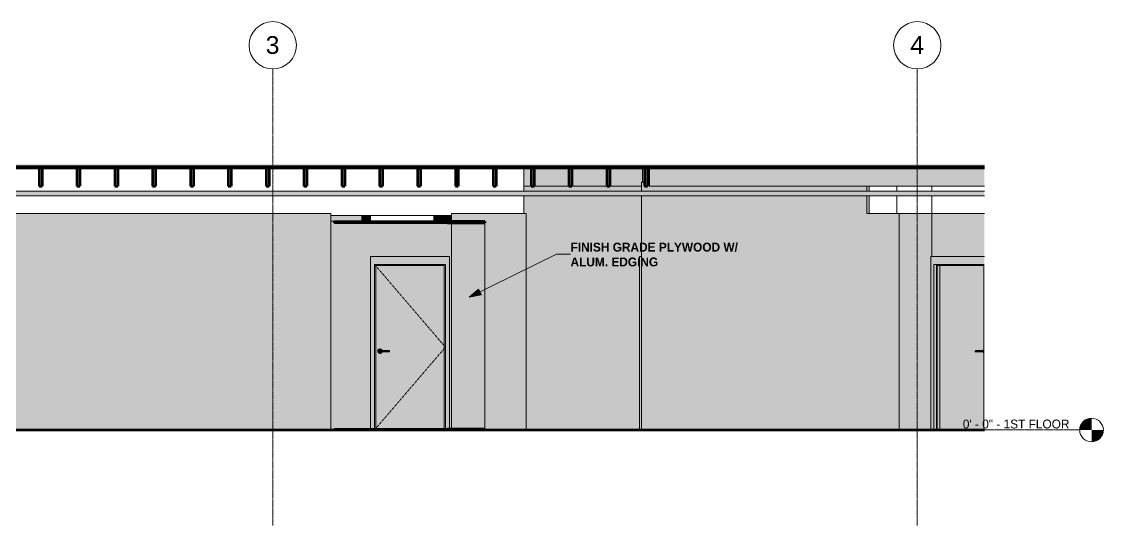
# Model space of a CAD drawing. Header units: inches. Extents: x -3510 to 1893, y -48 to 208.
# Drawn here: x -2955 to -2406, y -48 to 207 of the extents above; entities that cross this region are included whole.
import ezdxf

# ---------------------------------------------------------------- set-up
doc = ezdxf.new("R2010")
doc.units = ezdxf.units.IN
doc.header["$MEASUREMENT"] = 0
for name, pattern in [('Aligning Line 1_8_', [0.25, 0.125, -0.125]), ('Dash 1_16_', [0.125, 0.0625, -0.0625]), ('Grid Line 1_2_', [0.875, 0.5, -0.125, 0.125, -0.125])]:
    doc.linetypes.add(name, pattern=pattern)
for name, color, linetype, lineweight in [('0-1', 7, 'Continuous', 5), ('0-2', 254, 'Continuous', 5), ('0-3', 165, 'Continuous', 5), ('A-CLNG-1', 13, 'Continuous', 5), ('A-CLNG-2', 13, 'Continuous', 60), ('A-DOOR', 31, 'Continuous', 18), ('A-DOOR-2', 31, 'Continuous', 9), ('A-DOOR-3', 31, 'Dash 1_16_', 9), ('A-DOOR-FRAM', 31, 'Continuous', 9), ('A-DOOR-FRAM-2', 31, 'Continuous', 18), ('A-FLOR-1', 31, 'Continuous', 5), ('A-FLOR-3', 8, 'Continuous', 5), ('A-FLOR-4', 7, 'Continuous', 18), ('A-FLOR-5', 90, 'Continuous', 60), ('A-FLOR-6', 192, 'Continuous', 5), ('A-FLOR-7', 192, 'Continuous', 60), ('A-FLOR-LEVL', 51, 'Continuous', 9), ('A-FLOR-LEVL-1', 51, 'Grid Line 1_2_', 9), ('A-FLOR-LEVL-2', 9, 'Continuous', 9), ('A-FLOR-LEVL-3', 147, 'Continuous', 9), ('A-FLOR-MCUT-1', 7, 'Continuous', 18), ('A-FLOR-PATT-2', 253, 'Continuous', 9), ('A-WALL-1', 10, 'Continuous', 5), ('A-WALL-2', 50, 'Continuous', 18), ('A-WALL-3', 7, 'Continuous', 18), ('A-WALL-4', 113, 'Continuous', 5), ('G-ANNO-SYMB', 111, 'Aligning Line 1_8_', 9), ('G-ANNO-SYMB-1', 147, 'Aligning Line 1_8_', 9), ('G-ANNO-TEXT', 231, 'Continuous', 9), ('I-WALL', 2, 'Continuous', 18), ('I-WALL-1', 2, 'Continuous', 5), ('P-PIPE', 3, 'Continuous', 9), ('P-PIPE-1', 3, 'Continuous', 5), ('S-BEAM', 12, 'Continuous', 9), ('S-BEAM-1', 12, 'Continuous', 60), ('S-GRID-1', 1, 'Grid Line 1_2_', 9), ('S-GRID-IDEN', 1, 'Continuous', 9), ('S-GRID-IDEN-1', 147, 'Continuous', 9)]:
    doc.layers.add(name, color=color, linetype=linetype, lineweight=lineweight)
doc.styles.add('Arial', font='arial.ttf', dxfattribs={"height": 9})
doc.styles.add('Century Gothic', font='ufonts.com_century-gothic.ttf', dxfattribs={"height": 4.5})
doc.styles.add('Century Gothic_B', font='GOTHICB.TTF', dxfattribs={"height": 4.5})

# ---------------------------------------------------------------- blocks, each defined once
blk = doc.blocks.new('Level - Level Head - Circle-V15-Elevation 15 - a')
at = {"layer": 'A-FLOR-LEVL'}
h = blk.add_hatch(color=256, dxfattribs=at)
edge = h.paths.add_edge_path(flags=0)
edge.add_line((-2411.92, 0), (-2417.92, 0))
edge.add_arc((-2411.92, 0), 6, 90, 180, ccw=False)
edge.add_line((-2411.92, 6), (-2411.92, 0))
h = blk.add_hatch(color=256, dxfattribs=at)
edge = h.paths.add_edge_path(flags=0)
edge.add_line((-2411.92, -6), (-2411.92, 0))
edge.add_line((-2411.92, 0), (-2405.92, 0))
edge.add_arc((-2411.92, 0), 6, 270, 360, ccw=False)
at = {"layer": 'A-FLOR-LEVL-2'}
blk.add_circle((-2411.92, 0), 6, dxfattribs=at)
blk = doc.blocks.new('CTR - 2nd Phase_rvt-1-Elevation 15 - a')
at = {"layer": 'A-FLOR-LEVL-1'}
blk.add_line((-3509.91, 0), (-2417.92, 0), dxfattribs=at)
at = {"layer": '0-2'}
blk.add_blockref('Level - Level Head - Circle-V15-Elevation 15 - a', (0, 0), dxfattribs=at)
at = {"layer": 'A-FLOR-LEVL', "insert": (-2477.22, 5.28), "char_height": 4.5, "width": 64.9935, "attachment_point": 1, "style": 'Century Gothic'}
blk.add_mtext('0\' - 0" - 1ST FLOOR', dxfattribs=at)
blk = doc.blocks.new('Level - Level Head - Circle-V16-Elevation 15 - a')
at = {"layer": 'A-FLOR-LEVL'}
h = blk.add_hatch(color=256, dxfattribs=at)
edge = h.paths.add_edge_path(flags=0)
edge.add_line((-2411.92, 0), (-2417.92, 0))
edge.add_arc((-2411.92, 0), 6, 90, 180, ccw=False)
edge.add_line((-2411.92, 6), (-2411.92, 0))
h = blk.add_hatch(color=256, dxfattribs=at)
edge = h.paths.add_edge_path(flags=0)
edge.add_line((-2411.92, -6), (-2411.92, 0))
edge.add_line((-2411.92, 0), (-2405.92, 0))
edge.add_arc((-2411.92, 0), 6, 270, 360, ccw=False)
at = {"layer": 'A-FLOR-LEVL-3'}
blk.add_circle((-2411.92, 0), 6, dxfattribs=at)
blk = doc.blocks.new('CTR - 1st Phase - Unit Layouts_rvt-1-Elevation 15 - a')
at = {"layer": 'A-WALL-1'}
for points in [[(-2782.43, 106), (-2777.68, 106), (-2777.7, 108.75), (-2782.43, 108.75)], [(-2742.39, 106), (-2740.85, 106), (-2740.85, 108.75), (-2745.6, 108.75), (-2745.6, 106)]]:
    blk.add_hatch(color=256, dxfattribs=at).paths.add_polyline_path(points, flags=0)
at = {"layer": 'A-WALL-2'}
for points in [[(-2783.03, 106), (-2782.43, 106), (-2782.43, 108.75), (-2797.9, 108.75), (-2797.9, 106)], [(-2740.85, 106), (-2736.7, 106), (-2736.7, 108.75), (-2740.85, 108.75), (-2740.85, 106.06)]]:
    blk.add_hatch(color=256, dxfattribs=at).paths.add_polyline_path(points, flags=0)
at = {"layer": 'A-FLOR-LEVL-1'}
blk.add_line((-3509.91, 0), (-2417.92, 0), dxfattribs=at)
at = {"layer": 'A-WALL-3'}
for p, q in [((-2777.68, 108.75), (-2777.68, 106)), ((-2745.6, 106), (-2745.6, 108.75))]:
    blk.add_line(p, q, dxfattribs=at)
at = {"layer": '0-3'}
blk.add_blockref('Level - Level Head - Circle-V16-Elevation 15 - a', (0, 0), dxfattribs=at)
at = {"layer": 'A-FLOR-LEVL', "insert": (-2477.22, 5.28), "char_height": 4.5, "width": 64.9935, "attachment_point": 1, "style": 'Century Gothic'}
blk.add_mtext('0\' - 0" - 1ST FLOOR', dxfattribs=at)
blk = doc.blocks.new('CTR  - Topography_rvt-1-Elevation 15 - a')
at = {"layer": 'A-FLOR-LEVL-1'}
blk.add_line((-3509.91, 0), (-2417.92, 0), dxfattribs=at)
at = {"layer": 'G-ANNO-SYMB-1'}
blk.add_line((-2466.27, 0), (-3461.55, 0), dxfattribs=at)
at = {"layer": '0-3'}
blk.add_blockref('Level - Level Head - Circle-V16-Elevation 15 - a', (0, 0), dxfattribs=at)
at = {"layer": 'A-FLOR-LEVL', "insert": (-2477.22, 5.28), "char_height": 4.5, "width": 64.9935, "attachment_point": 1, "style": 'Century Gothic'}
blk.add_mtext('0\' - 0" - 1ST FLOOR', dxfattribs=at)
blk = doc.blocks.new('Grid - Grid Head - Circle-50561-Elevation 15 - a')
at = {"layer": 'S-GRID-IDEN-1'}
for start, end in [(360, 180), (180, 360)]:
    blk.add_arc((-3154.32, 195.12), 12, start, end, dxfattribs=at)
blk = doc.blocks.new('CTR - 1st Phase - Shell_rvt-1-Elevation 15 - a')
at = {"layer": 'A-FLOR-1'}
blk.add_hatch(color=256, dxfattribs=at).paths.add_polyline_path([(-2636.17, 133), (-2466.27, 133), (-2466.27, 133.75), (-3170.93, 133.75), (-3170.93, 133), (-2640.3, 133)], flags=0)
at = {"layer": 'A-FLOR-3'}
blk.add_hatch(color=256, dxfattribs=at).paths.add_polyline_path([(-2715.09, 133.75), (-2466.27, 133.75), (-2466.27, 134), (-3170.93, 134), (-3170.93, 133.75), (-2746.19, 133.75)], flags=0)
at = {"layer": 'A-FLOR-PATT-2'}
h = blk.add_hatch(dxfattribs=at)
h.set_pattern_fill('FP_1', color=256, style=0, pattern_type=2)
h.set_pattern_definition([(0, (-2832.393, 0), (15.36, 3.84), [0.634, -10.886, 0.634, -10.886, -61.44]), (0, (-2832.393, 0), (15.36, 3.84), [-23.04, 0.634, -22.406, 0.634, -10.886, -26.88]), (0, (-2832.393, 0), (15.36, 3.84), [-57.6, 0.634, -7.046, 0.634, -18.566]), (120, (-2826.633, 1.92), (-11.005538, 11.38215), [0.634, -10.886, 0.634, -10.886, -61.44]), (120, (-2826.633, 1.92), (-11.005538, 11.38215), [-23.04, 0.634, -22.406, 0.634, -10.886, -26.88]), (120, (-2826.633, 1.92), (-11.005538, 11.38215), [-57.6, 0.634, -7.046, 0.634, -18.566]), (240, (-2824.713, 9.6), (-4.354462, -15.22215), [0.634, -10.886, 0.634, -10.886, -61.44]), (240, (-2824.713, 9.6), (-4.354462, -15.22215), [-23.04, 0.634, -22.406, 0.634, -10.886, -26.88]), (240, (-2824.713, 9.6), (-4.354462, -15.22215), [-57.6, 0.634, -7.046, 0.634, -18.566])])
h.paths.add_polyline_path([(-2528.48, 134), (-2466.27, 134), (-2466.27, 134.78), (-3170.93, 134.78), (-3170.93, 134), (-2590.68, 134)], flags=0)
at = {"layer": 'A-FLOR-4'}
for p, q in [((-2699.95, 133), (-2699.95, 121.19)), ((-2524.7, 121.19), (-2524.7, 123.75)), ((-2510.66, 123.75), (-2510.66, 121.19)), ((-2492.88, 123.75), (-2492.88, 121.19)), ((-2699.95, 118.81), (-2699.95, 109.87)), ((-2524.7, 109.87), (-2524.7, 118.82)), ((-2510.66, 118.82), (-2510.66, 109.87)), ((-2492.88, 118.81), (-2492.88, 109.87)), ((-2736.7, 108.75), (-2797.9, 108.75))]:
    blk.add_line(p, q, dxfattribs=at)
at = {"layer": 'A-FLOR-5'}
for p, q in [((-3170.93, 133), (-2466.27, 133)), ((-3170.93, 0), (-2466.27, 0))]:
    blk.add_line(p, q, dxfattribs=at)
at = {"layer": 'A-FLOR-LEVL-1'}
blk.add_line((-3509.91, 0), (-2417.92, 0), dxfattribs=at)
at = {"layer": 'A-FLOR-MCUT-1'}
for p, q in [((-2466.27, 134), (-3170.93, 134)), ((-2466.27, 133.75), (-3170.93, 133.75))]:
    blk.add_line(p, q, dxfattribs=at)
at = {"layer": 'G-ANNO-SYMB-1'}
blk.add_line((-2466.27, 0), (-3461.55, 0), dxfattribs=at)
at = {"layer": 'S-GRID-1'}
for p, q in [((-2827.32, -48.38), (-2827.32, 183.12)), ((-2500.32, -48.38), (-2500.32, 183.12))]:
    blk.add_line(p, q, dxfattribs=at)
at = {"layer": '0-3'}
for name, p in [('Grid - Grid Head - Circle-50561-Elevation 15 - a', (327, 0)), ('Grid - Grid Head - Circle-50561-Elevation 15 - a', (654, 0)), ('Level - Level Head - Circle-V16-Elevation 15 - a', (0, 0))]:
    blk.add_blockref(name, p, dxfattribs=at)
at = {"layer": 'A-FLOR-LEVL', "insert": (-2477.22, 5.28), "char_height": 4.5, "width": 64.9935, "attachment_point": 1, "style": 'Century Gothic'}
blk.add_mtext('0\' - 0" - 1ST FLOOR', dxfattribs=at)
at = {"layer": 'S-GRID-IDEN', "char_height": 9, "width": 8.484, "attachment_point": 1, "style": 'Arial'}
for s, insert in [('3', (-2830.89, 199.77)), ('4', (-2503.89, 199.77))]:
    blk.add_mtext(s, dxfattribs=dict(at, insert=insert))
blk = doc.blocks.new('CTR - 1st Phase -Stairs _ Elevators_rvt-1-Elevation 15 - a')
at = {"layer": 'A-FLOR-LEVL-1'}
blk.add_line((-3509.91, 0), (-2417.92, 0), dxfattribs=at)
at = {"layer": '0-3'}
blk.add_blockref('Level - Level Head - Circle-V16-Elevation 15 - a', (0, 0), dxfattribs=at)
at = {"layer": 'A-FLOR-LEVL', "insert": (-2477.22, 5.28), "char_height": 4.5, "width": 64.9935, "attachment_point": 1, "style": 'Century Gothic'}
blk.add_mtext('0\' - 0" - 1ST FLOOR', dxfattribs=at)
blk = doc.blocks.new('HOLLOW METAL - UNIT DOOR-V2-Elevation 15 - a')
at = {"layer": 'A-DOOR-2'}
for points in [[(-2466.54, 0), (-2466.55, 39.16), (-2466.68, 39.41), (-2466.76, 39.61), (-2470.69, 39.62), (-2470.76, 39.66), (-2470.82, 39.72), (-2470.89, 39.9), (-2470.89, 40.1), (-2470.82, 40.28), (-2470.76, 40.34), (-2470.69, 40.38), (-2470.62, 40.39), (-2466.74, 40.39), (-2466.68, 40.59), (-2466.54, 40.84), (-2466.54, 83.37), (-2488.86, 83.37), (-2488.86, 0), (-2488.64, 0)], [(-2467.89, 39.61), (-2467.77, 39.62), (-2467.84, 39.66), (-2467.89, 39.72), (-2467.97, 39.9), (-2467.98, 40), (-2470.9, 40), (-2470.86, 39.8), (-2470.76, 39.66), (-2470.69, 39.62), (-2470.62, 39.61), (-2467.94, 39.61)], [(-2468.21, 40), (-2467.98, 40), (-2467.94, 40.2), (-2467.84, 40.34), (-2467.77, 40.38), (-2467.77, 40.39), (-2470.69, 40.38), (-2470.76, 40.34), (-2470.82, 40.28), (-2470.89, 40.1), (-2470.89, 40), (-2470.16, 40)], [(-2466.58, 40), (-2466.62, 40.2), (-2466.72, 40.34), (-2466.83, 40.39), (-2466.96, 40.39), (-2467.77, 40.38), (-2467.87, 40.3), (-2467.9, 40.27), (-2467.97, 40.1), (-2467.97, 40), (-2466.59, 40)], [(-2466.86, 39.61), (-2466.75, 39.64), (-2466.7, 39.68), (-2466.65, 39.75), (-2466.59, 39.9), (-2466.59, 40), (-2467.97, 39.99), (-2467.94, 39.8), (-2467.84, 39.66), (-2467.77, 39.62), (-2467.65, 39.62), (-2467.62, 39.62), (-2466.96, 39.62), (-2466.89, 39.61)], [(-2466.62, 39.61), (-2466.54, 39.62), (-2466.54, 40), (-2466.58, 39.99), (-2466.62, 39.8), (-2466.72, 39.66), (-2466.81, 39.62), (-2466.76, 39.61), (-2466.66, 39.61)], [(-2466.54, 40), (-2466.54, 40.39), (-2466.79, 40.38), (-2466.7, 40.32), (-2466.65, 40.26), (-2466.59, 40.1), (-2466.58, 40)]]:
    blk.add_hatch(color=256, dxfattribs=at).paths.add_polyline_path(points, flags=0)
h = blk.add_hatch(color=256, dxfattribs=at)
h.paths.add_polyline_path([(-2466.54, 39.16), (-2466.54, 39.61), (-2466.74, 39.61), (-2466.66, 39.38), (-2466.55, 39.16)], flags=0)
h.paths.add_polyline_path([(-2466.73, 40.39), (-2466.54, 40.39), (-2466.55, 40.84), (-2466.68, 40.59), (-2466.74, 40.39)], flags=0)
at = {"layer": 'A-DOOR-FRAM'}
for points in [[(-2466.27, 0), (-2466.27, 88), (-2493.41, 88), (-2493.41, 0), (-2492, 0), (-2492, 84), (-2466.54, 84), (-2466.54, 0)], [(-2490.63, 0), (-2490.63, 84), (-2492, 84), (-2492, 0)], [(-2490.19, 0), (-2490.19, 83.37), (-2466.54, 83.37), (-2466.54, 84), (-2490.63, 84), (-2490.63, 0)], [(-2489.3, 0), (-2488.86, 0), (-2488.86, 83.37), (-2490.19, 83.37), (-2490.19, 0)]]:
    blk.add_hatch(color=256, dxfattribs=at).paths.add_polyline_path(points, flags=0)
at = {"layer": 'A-DOOR-2'}
for p, q in [((-2467.7, 40.39), (-2470.62, 40.39)), ((-2470.62, 39.61), (-2467.7, 39.61)), ((-2466.54, 40.39), (-2466.86, 40.39)), ((-2466.86, 39.61), (-2466.54, 39.61))]:
    blk.add_line(p, q, dxfattribs=at)
at = {"layer": 'A-DOOR-2', "flags": 128}
for points in [[(-2466.86, 40.39), (-2466.88, 40.39), (-2466.9, 40.39), (-2466.91, 40.39), (-2466.93, 40.39), (-2466.95, 40.39), (-2466.97, 40.39), (-2466.99, 40.39), (-2467.01, 40.39), (-2467.04, 40.39), (-2467.06, 40.39), (-2467.08, 40.39), (-2467.1, 40.39), (-2467.12, 40.39), (-2467.15, 40.39), (-2467.17, 40.39), (-2467.19, 40.39), (-2467.22, 40.39), (-2467.24, 40.39), (-2467.26, 40.39), (-2467.29, 40.39), (-2467.31, 40.39), (-2467.34, 40.39), (-2467.36, 40.39), (-2467.38, 40.39), (-2467.41, 40.39), (-2467.43, 40.39), (-2467.45, 40.39), (-2467.47, 40.39), (-2467.5, 40.39), (-2467.52, 40.39), (-2467.54, 40.39), (-2467.56, 40.39), (-2467.58, 40.39), (-2467.6, 40.39), (-2467.62, 40.39), (-2467.64, 40.39), (-2467.66, 40.39), (-2467.68, 40.39), (-2467.69, 40.39), (-2467.7, 40.39)], [(-2467.7, 39.61), (-2467.68, 39.61), (-2467.66, 39.61), (-2467.64, 39.61), (-2467.63, 39.61), (-2467.61, 39.61), (-2467.59, 39.61), (-2467.57, 39.61), (-2467.54, 39.61), (-2467.52, 39.61), (-2467.5, 39.61), (-2467.48, 39.61), (-2467.46, 39.61), (-2467.43, 39.61), (-2467.41, 39.61), (-2467.39, 39.61), (-2467.36, 39.61), (-2467.34, 39.61), (-2467.32, 39.61), (-2467.29, 39.61), (-2467.27, 39.61), (-2467.25, 39.61), (-2467.22, 39.61), (-2467.2, 39.61), (-2467.18, 39.61), (-2467.15, 39.61), (-2467.13, 39.61), (-2467.11, 39.61), (-2467.09, 39.61), (-2467.06, 39.61), (-2467.04, 39.61), (-2467.02, 39.61), (-2467, 39.61), (-2466.98, 39.61), (-2466.96, 39.61), (-2466.94, 39.61), (-2466.92, 39.61), (-2466.9, 39.61), (-2466.88, 39.61), (-2466.87, 39.61), (-2466.86, 39.61)]]:
    blk.add_lwpolyline(points, dxfattribs=at)
at = {"layer": 'A-DOOR-2'}
for centre, major_axis, start_param, end_param in [((-2470.62, 40), (0, 0.394), 0, 1.570796), ((-2470.62, 40), (0, 0.394), 1.570796, 3.141593), ((-2465.96, 40), (0, 1.18), 0.785398, 1.228112), ((-2465.96, 40), (0, 1.18), 1.911805, 2.356194)]:
    blk.add_ellipse(centre, major_axis=major_axis, ratio=0.707107, start_param=start_param, end_param=end_param, dxfattribs=at)
at = {"layer": 'A-DOOR-FRAM'}
for p, q in [((-2493.41, 0), (-2493.41, 88)), ((-2466.27, 88), (-2493.41, 88)), ((-2492, 0), (-2492, 84)), ((-2492, 84), (-2466.54, 84)), ((-2490.63, 0), (-2490.63, 84)), ((-2490.19, 0), (-2490.19, 83.37)), ((-2490.19, 83.37), (-2466.54, 83.37)), ((-2488.86, 0), (-2488.86, 83.37)), ((-2466.54, 84), (-2466.54, 0))]:
    blk.add_line(p, q, dxfattribs=at)
blk = doc.blocks.new('HOLLOW METAL - STAIR DOOR-2010450-Elevation 15 - a')
at = {"layer": 'A-DOOR-FRAM-2'}
blk.add_hatch(color=256, dxfattribs=at).paths.add_polyline_path([(-2640.3, 0), (-2640.3, 88), (-2641.3, 88), (-2641.3, 0)], flags=0)
at = {"layer": 'A-DOOR-FRAM'}
for p, q in [((-2640.3, 88), (-2641.3, 88)), ((-2641.3, 88), (-2641.3, 0))]:
    blk.add_line(p, q, dxfattribs=at)
blk = doc.blocks.new('Dimension Lumber - 2x10-2055078-Elevation 15 - a')
at = {"layer": 'S-BEAM'}
blk.add_hatch(color=256, dxfattribs=at).paths.add_polyline_path([(-3022.66, 123.75), (-3021.16, 123.75), (-3021.16, 133), (-3022.66, 133)], flags=0)
at = {"layer": 'S-BEAM-1'}
for p, q in [((-3021.16, 133), (-3022.66, 133)), ((-3022.66, 133), (-3022.66, 123.75)), ((-3021.16, 133), (-3021.16, 123.75)), ((-3022.66, 123.75), (-3021.16, 123.75))]:
    blk.add_line(p, q, dxfattribs=at)
blk = doc.blocks.new('Dimension Lumber - 2x10-2055077-Elevation 15 - a')
at = {"layer": 'S-BEAM'}
blk.add_hatch(color=256, dxfattribs=at).paths.add_polyline_path([(-3157.05, 123.75), (-3155.55, 123.75), (-3155.55, 133), (-3157.05, 133)], flags=0)
at = {"layer": 'S-BEAM-1'}
for p, q in [((-3155.55, 133), (-3157.05, 133)), ((-3157.05, 133), (-3157.05, 123.75)), ((-3155.55, 133), (-3155.55, 123.75)), ((-3157.05, 123.75), (-3155.55, 123.75))]:
    blk.add_line(p, q, dxfattribs=at)
blk = doc.blocks.new('Dimension Lumber - 2x10-2055079-Elevation 15 - a')
at = {"layer": 'S-BEAM'}
blk.add_hatch(color=256, dxfattribs=at).paths.add_polyline_path([(-3080.26, 123.75), (-3078.76, 123.75), (-3078.76, 133), (-3080.26, 133)], flags=0)
at = {"layer": 'S-BEAM-1'}
for p, q in [((-3078.76, 133), (-3080.26, 133)), ((-3080.26, 133), (-3080.26, 123.75)), ((-3078.76, 133), (-3078.76, 123.75)), ((-3080.26, 123.75), (-3078.76, 123.75))]:
    blk.add_line(p, q, dxfattribs=at)
blk = doc.blocks.new('Dimension Lumber - 2x10-V3-Elevation 15 - a')
at = {"layer": 'S-BEAM'}
blk.add_hatch(color=256, dxfattribs=at).paths.add_polyline_path([(-3061.06, 123.75), (-3059.56, 123.75), (-3059.56, 133), (-3061.06, 133)], flags=0)
at = {"layer": 'S-BEAM-1'}
for p, q in [((-3059.56, 133), (-3061.06, 133)), ((-3061.06, 133), (-3061.06, 123.75)), ((-3059.56, 133), (-3059.56, 123.75)), ((-3061.06, 123.75), (-3059.56, 123.75))]:
    blk.add_line(p, q, dxfattribs=at)
blk = doc.blocks.new('Dimension Lumber - 2x10-2055076-Elevation 15 - a')
at = {"layer": 'S-BEAM'}
blk.add_hatch(color=256, dxfattribs=at).paths.add_polyline_path([(-2638.67, 123.75), (-2637.17, 123.75), (-2637.17, 133), (-2638.67, 133), (-2638.67, 125.75)], flags=0)
at = {"layer": 'S-BEAM-1'}
for p, q in [((-2637.17, 133), (-2638.67, 133)), ((-2638.67, 133), (-2638.67, 123.75)), ((-2637.17, 133), (-2637.17, 123.75)), ((-2638.67, 123.75), (-2637.17, 123.75))]:
    blk.add_line(p, q, dxfattribs=at)
blk = doc.blocks.new('Dimension Lumber - 2x10-2069432-Elevation 15 - a')
at = {"layer": 'S-BEAM'}
blk.add_hatch(color=256, dxfattribs=at).paths.add_polyline_path([(-2525.95, 123.75), (-2466.27, 123.75), (-2466.27, 133), (-2636.17, 133), (-2636.17, 123.75), (-2528.48, 123.75)], flags=0)
for p, q in [((-2636.17, 123.75), (-2636.17, 133)), ((-2466.27, 123.75), (-2636.17, 123.75))]:
    blk.add_line(p, q, dxfattribs=at)
blk = doc.blocks.new('Dimension Lumber - 2x10-2071873-Elevation 15 - a')
at = {"layer": 'S-BEAM'}
h = blk.add_hatch(color=256, dxfattribs=at)
h.paths.add_polyline_path([(-2647.86, 123.75), (-2640.3, 123.75), (-2640.3, 125.75), (-2639.67, 125.75), (-2639.67, 133), (-2656.37, 133), (-2656.37, 123.75), (-2652.89, 123.75)], flags=0)
h.paths.add_polyline_path([(-2699.95, 123.75), (-2696.27, 123.75), (-2696.27, 133), (-2699.95, 133), (-2699.95, 125.75)], flags=0)
h.paths.add_polyline_path([(-2694.77, 123.75), (-2677.07, 123.75), (-2677.07, 133), (-2694.77, 133), (-2694.77, 125.75)], flags=0)
h.paths.add_polyline_path([(-2675.57, 123.75), (-2657.87, 123.75), (-2657.87, 133), (-2675.57, 133), (-2675.57, 125.75)], flags=0)
for p, q in [((-2639.67, 133), (-2639.67, 125.75)), ((-2696.27, 123.75), (-2699.95, 123.75)), ((-2677.07, 123.75), (-2694.77, 123.75)), ((-2657.87, 123.75), (-2675.57, 123.75)), ((-2640.3, 123.75), (-2656.37, 123.75))]:
    blk.add_line(p, q, dxfattribs=at)
blk = doc.blocks.new('HOLLOW METAL - UNIT DOOR-2058696-Elevation 15 - a')
at = {"layer": 'A-DOOR'}
h = blk.add_hatch(color=256, dxfattribs=at)
h.paths.add_polyline_path([(-2775.07, 0.5), (-2740.32, 0.5), (-2740.32, 83.37), (-2775.07, 83.37), (-2775.07, 13.25)], flags=0)
h.paths.add_polyline_path([(-2772.84, 38.82), (-2773.15, 38.86), (-2773.43, 38.98), (-2773.68, 39.16), (-2773.87, 39.41), (-2773.98, 39.69), (-2774.03, 40), (-2773.98, 40.31), (-2773.87, 40.59), (-2773.68, 40.84), (-2773.4, 41.04), (-2773.15, 41.14), (-2772.84, 41.18), (-2772.54, 41.14), (-2772.25, 41.02), (-2772.01, 40.84), (-2771.82, 40.59), (-2771.74, 40.39), (-2768.02, 40.38), (-2768.02, 39.61), (-2771.74, 39.61), (-2771.82, 39.41), (-2772.01, 39.16), (-2772.25, 38.98), (-2772.54, 38.86)], flags=0)
h = blk.add_hatch(color=256, dxfattribs=at)
h.paths.add_polyline_path([(-2773.02, 39.72), (-2773.11, 39.87), (-2773.13, 39.9), (-2773.14, 40), (-2773.11, 40.14), (-2773.04, 40.25), (-2773.03, 40.25), (-2773.09, 39.99), (-2773.03, 39.75)], flags=0)
h.paths.add_polyline_path([(-2772.84, 38.82), (-2772.54, 38.86), (-2772.25, 38.98), (-2772.01, 39.16), (-2771.82, 39.41), (-2771.74, 39.61), (-2772.86, 39.62), (-2772.99, 39.7), (-2773.02, 39.75), (-2773.09, 40.01), (-2773.01, 40.29), (-2772.9, 40.36), (-2772.83, 40.38), (-2772.65, 40.38), (-2772.56, 40.38), (-2771.74, 40.39), (-2771.82, 40.59), (-2772.01, 40.84), (-2772.29, 41.04), (-2772.54, 41.14), (-2772.84, 41.18), (-2773.15, 41.14), (-2773.43, 41.02), (-2773.68, 40.84), (-2773.87, 40.59), (-2773.98, 40.31), (-2774.03, 40), (-2773.98, 39.69), (-2773.87, 39.41), (-2773.68, 39.16), (-2773.41, 38.97), (-2773.15, 38.86)], flags=0)
for points in [[(-2772.75, 39.61), (-2772.52, 39.62), (-2772.16, 39.62), (-2772.16, 40), (-2773.14, 39.99), (-2773.11, 39.87), (-2773.04, 39.75), (-2772.99, 39.7), (-2772.9, 39.64), (-2772.8, 39.61)], [(-2771.46, 40), (-2768.02, 40), (-2768.02, 40.39), (-2772.16, 40.38), (-2772.16, 40), (-2771.66, 40)], [(-2771.46, 39.61), (-2768.02, 39.62), (-2768.02, 40), (-2772.16, 39.99), (-2772.16, 39.61), (-2771.66, 39.61)]]:
    blk.add_hatch(color=256, dxfattribs=at).paths.add_polyline_path(points, flags=0)
h = blk.add_hatch(color=256, dxfattribs=at)
h.paths.add_polyline_path([(-2773.02, 40.28), (-2773.11, 40.13), (-2773.13, 40.1), (-2773.13, 40), (-2773.09, 40), (-2773.03, 40.27)], flags=0)
h.paths.add_polyline_path([(-2772.86, 40), (-2772.16, 40), (-2772.16, 40.39), (-2772.19, 40.38), (-2772.76, 40.38), (-2772.75, 40.39), (-2772.9, 40.36), (-2773.01, 40.29), (-2773.02, 40.25), (-2773.09, 40), (-2772.9, 40)], flags=0)
at = {"layer": 'A-DOOR-FRAM-2'}
for points in [[(-2738.88, 0), (-2738.63, 0), (-2738.63, 0.5), (-2737.7, 0.5), (-2737.7, 88), (-2777.7, 88), (-2777.68, 0.5), (-2777.28, 0.5), (-2777.28, 0), (-2777.03, 0), (-2777.03, 0.5), (-2775.7, 0.5), (-2775.7, 84), (-2739.7, 84), (-2739.7, 0.5), (-2738.88, 0.5)], [(-2775.07, 0.5), (-2775.07, 83.37), (-2740.32, 83.37), (-2740.32, 0.5), (-2739.7, 0.5), (-2739.7, 84), (-2775.7, 84), (-2775.69, 0.5)]]:
    blk.add_hatch(color=256, dxfattribs=at).paths.add_polyline_path(points, flags=0)
at = {"layer": 'A-DOOR-2'}
for p, q in [((-2768.02, 40.39), (-2772.16, 40.39)), ((-2772.16, 39.61), (-2768.02, 39.61)), ((-2768.02, 40.39), (-2768.02, 40)), ((-2768.02, 40), (-2768.02, 39.61))]:
    blk.add_line(p, q, dxfattribs=at)
at = {"layer": 'A-DOOR-2', "flags": 128}
for points in [[(-2772.16, 40.39), (-2772.55, 40.39), (-2772.74, 40.39), (-2772.75, 40.39)], [(-2772.75, 39.61), (-2772.59, 39.61), (-2772.21, 39.61), (-2772.16, 39.61)]]:
    blk.add_lwpolyline(points, dxfattribs=at)
at = {"layer": 'A-DOOR-2'}
for start, end in [(19.6343, 180), (180, 340.4367)]:
    blk.add_arc((-2772.84, 40), 1.18, start, end, dxfattribs=at)
at = {"layer": 'A-DOOR-3'}
for p, q in [((-2775.7, 84), (-2739.7, 42)), ((-2739.7, 42), (-2775.27, 0.5))]:
    blk.add_line(p, q, dxfattribs=at)
at = {"layer": 'A-DOOR-FRAM'}
for p, q in [((-2775.7, 84), (-2739.7, 84)), ((-2775.7, 0.5), (-2775.7, 84)), ((-2775.07, 83.37), (-2740.32, 83.37)), ((-2775.07, 0.5), (-2775.07, 83.37)), ((-2740.32, 83.37), (-2740.32, 0.5)), ((-2739.7, 84), (-2739.7, 0.5))]:
    blk.add_line(p, q, dxfattribs=at)
blk = doc.blocks.new('Level - Level Head - Circle-50818-Elevation 15 - a')
at = {"layer": 'A-FLOR-LEVL'}
h = blk.add_hatch(color=256, dxfattribs=at)
edge = h.paths.add_edge_path(flags=0)
edge.add_line((-2411.92, 0), (-2417.92, 0))
edge.add_arc((-2411.92, 0), 6, 90, 180, ccw=False)
edge.add_line((-2411.92, 6), (-2411.92, 0))
h = blk.add_hatch(color=256, dxfattribs=at)
edge = h.paths.add_edge_path(flags=0)
edge.add_line((-2411.92, -6), (-2411.92, 0))
edge.add_line((-2411.92, 0), (-2405.92, 0))
edge.add_arc((-2411.92, 0), 6, 270, 360, ccw=False)
blk.add_circle((-2411.92, 0), 6, dxfattribs=at)

msp = doc.modelspace()

# ---------------------------------------------------------------- hatches: boundary and pattern name
at = {"layer": 'A-CLNG-1'}
h = msp.add_hatch(color=256, dxfattribs=at)
h.paths.add_polyline_path([(-2777.03, 105.07), (-2738.88, 105.07), (-2738.88, 105.82), (-2777.03, 105.82)], flags=0)
h.paths.add_polyline_path([(-2796.23, 105.07), (-2777.28, 105.07), (-2777.3, 105.82), (-2796.23, 105.82)], flags=0)
h.paths.add_polyline_path([(-2719.68, 105.07), (-2719.68, 105.82), (-2738.63, 105.82), (-2738.63, 105.07), (-2736.7, 105.07)], flags=0)
at = {"layer": 'A-FLOR-6'}
h = msp.add_hatch(color=256, dxfattribs=at)
h.paths.add_polyline_path([(-2739.7, 0), (-2738.88, 0), (-2738.88, 0.5), (-2777.03, 0.5), (-2777.03, 0), (-2740.32, 0)], flags=0)
h.paths.add_polyline_path([(-2789.91, 0), (-2777.28, 0), (-2777.3, 0.5), (-2796.23, 0.5), (-2796.23, 0)], flags=0)
h.paths.add_polyline_path([(-2738.63, 0), (-2719.68, 0), (-2719.68, 0.5), (-2738.63, 0.5)], flags=0)
at = {"layer": 'A-WALL-4'}
h = msp.add_hatch(color=256, dxfattribs=at)
h.paths.add_polyline_path([(-2698.7, 0), (-2641.3, 0), (-2641.3, 88), (-2640.3, 88), (-2640.3, 118.81), (-2699.95, 118.81), (-2699.95, 109.87), (-2698.7, 109.87), (-2698.7, 67.37)], flags=0)
h.paths.add_polyline_path([(-2525.95, 109.87), (-2524.7, 109.87), (-2524.7, 118.81), (-2525.95, 118.81), (-2525.95, 110.11)], flags=0)
h.paths.add_polyline_path([(-2657.87, 121.19), (-2640.3, 121.19), (-2640.3, 123.75), (-2699.95, 123.75), (-2699.95, 121.19), (-2675.57, 121.19)], flags=0)
h.paths.add_polyline_path([(-2525.95, 121.19), (-2524.7, 121.19), (-2524.7, 123.75), (-2525.95, 123.75)], flags=0)
at = {"layer": 'G-ANNO-TEXT'}
msp.add_hatch(color=256, dxfattribs=at).paths.add_polyline_path([(-2727.59, 67.37), (-2721.49, 68.59), (-2722.92, 71.47)], flags=0)
at = {"layer": 'I-WALL'}
h = msp.add_hatch(color=256, dxfattribs=at)
h.paths.add_polyline_path([(-2797.9, 0), (-2796.23, 0), (-2796.23, 0.5), (-2777.7, 0.5), (-2777.7, 88), (-2737.7, 88), (-2737.7, 0.5), (-2736.7, 0.5), (-2736.7, 105.07), (-2738.63, 105.07), (-2738.63, 105.82), (-2736.7, 105.82), (-2736.7, 106), (-2797.9, 106), (-2797.9, 0.5)], flags=0)
h.paths.add_polyline_path([(-2746.19, 105.07), (-2777.03, 105.07), (-2777.03, 105.82), (-2738.88, 105.82), (-2738.88, 105.07)], flags=0)
h.paths.add_polyline_path([(-2777.3, 105.07), (-2796.23, 105.07), (-2796.23, 105.82), (-2777.28, 105.82), (-2777.28, 105.07)], flags=0)
h = msp.add_hatch(color=256, dxfattribs=at)
h.paths.add_polyline_path([(-2736.7, 0.5), (-2719.68, 0.5), (-2719.68, 105.07), (-2736.7, 105.07), (-2736.7, 33.67)], flags=0)
h.paths.add_polyline_path([(-2736.7, 105.82), (-2719.68, 105.82), (-2719.68, 105.87), (-2736.7, 105.87)], flags=0)
at = {"layer": 'I-WALL-1'}
h = msp.add_hatch(color=256, dxfattribs=at)
h.paths.add_polyline_path([(-2640.3, 0), (-2635.55, 0), (-2635.55, 118.81), (-2640.3, 118.81), (-2640.3, 33.67)], flags=0)
h.paths.add_polyline_path([(-2640.3, 121.19), (-2635.55, 121.19), (-2635.55, 123.75), (-2636.17, 123.75), (-2636.17, 125.75), (-2637.17, 125.75), (-2637.17, 123.75), (-2638.67, 123.75), (-2638.67, 125.75), (-2640.3, 125.75)], flags=0)
h = msp.add_hatch(color=256, dxfattribs=at)
h.paths.add_polyline_path([(-2590.68, 0), (-2525.95, 0), (-2525.95, 118.81), (-2635.55, 118.81), (-2635.55, 0)], flags=0)
h.paths.add_polyline_path([(-2603.58, 121.19), (-2525.95, 121.19), (-2525.95, 123.75), (-2635.55, 123.75), (-2635.55, 121.19), (-2604.05, 121.19)], flags=0)
for points in [[(-2839.5, 0), (-2797.9, 0), (-2797.9, 109.87), (-3066.92, 109.87), (-3066.92, 0), (-2963.91, 0)], [(-2704.7, 0), (-2704.7, 109.87), (-2736.7, 109.87), (-2736.7, 105.87), (-2719.68, 105.87), (-2719.68, 0), (-2715.09, 0)], [(-2704.7, 0), (-2698.7, 0), (-2698.7, 109.87), (-2704.7, 109.87), (-2704.7, 67.37)], [(-2524.32, 0), (-2518.01, 0), (-2518.01, 109.87), (-2525.95, 109.87), (-2525.95, 0)], [(-2518.01, 0), (-2509.52, 0), (-2509.52, 109.87), (-2518.01, 109.87), (-2518.01, 33.67)], [(-2509.52, 0), (-2493.41, 0), (-2493.41, 88), (-2492.88, 88), (-2492.88, 109.87), (-2509.52, 109.87), (-2509.52, 33.67)], [(-2488.64, 88), (-2466.27, 88), (-2466.27, 109.87), (-2492.88, 109.87), (-2492.88, 88), (-2489.17, 88)]]:
    msp.add_hatch(color=256, dxfattribs=at).paths.add_polyline_path(points, flags=0)
at = {"layer": 'P-PIPE'}
msp.add_hatch(color=256, dxfattribs=at).paths.add_polyline_path([(-2528.48, 120), (-2466.27, 120), (-2466.27, 121.19), (-3170.93, 121.19), (-3170.93, 120), (-2590.68, 120)], flags=0)
at = {"layer": 'P-PIPE-1'}
msp.add_hatch(color=256, dxfattribs=at).paths.add_polyline_path([(-3170.93, 118.81), (-2466.27, 118.81), (-2466.27, 120), (-3170.93, 120), (-3170.93, 118.85)], flags=0)

# ---------------------------------------------------------------- linework, layer by layer
at = {"layer": 'A-CLNG-2'}
for p, q in [((-2796.23, 105.82), (-2777.28, 105.82)), ((-2796.23, 105.82), (-2796.23, 105.07)), ((-2777.28, 105.07), (-2796.23, 105.07)), ((-2777.28, 105.82), (-2777.28, 105.07)), ((-2777.03, 105.82), (-2738.88, 105.82)), ((-2777.03, 105.82), (-2777.03, 105.07)), ((-2738.88, 105.07), (-2777.03, 105.07)), ((-2738.88, 105.82), (-2738.88, 105.07)), ((-2719.68, 105.82), (-2738.63, 105.82)), ((-2738.63, 105.82), (-2738.63, 105.07)), ((-2738.63, 105.07), (-2719.68, 105.07)), ((-2719.68, 105.82), (-2719.68, 105.07))]:
    msp.add_line(p, q, dxfattribs=at)
at = {"layer": 'A-FLOR-7'}
for p, q in [((-2796.23, 0.5), (-2777.28, 0.5)), ((-2796.23, -0.04), (-2796.23, 0.5)), ((-2777.28, -0.04), (-2777.28, 0.5)), ((-2777.03, 0.5), (-2738.88, 0.5)), ((-2777.03, -0.04), (-2777.03, 0.5)), ((-2738.88, -0.04), (-2738.88, 0.5)), ((-2719.68, 0.5), (-2738.63, 0.5)), ((-2738.63, -0.04), (-2738.63, 0.5)), ((-2719.68, -0.04), (-2719.68, 0.5))]:
    msp.add_line(p, q, dxfattribs=at)
at = {"layer": 'A-FLOR-LEVL-1'}
msp.add_line((-3509.91, 0), (-2417.92, 0), dxfattribs=at)
at = {"layer": 'G-ANNO-SYMB'}
msp.add_line((-2466.27, 0), (-3461.55, 0), dxfattribs=at)
at = {"layer": 'G-ANNO-TEXT'}
for p, q in [((-2727.59, 67.37), (-2683.37, 89.24)), ((-2683.37, 89.24), (-2676.24, 89.24)), ((-2722.92, 71.47), (-2727.59, 67.37)), ((-2721.49, 68.59), (-2722.92, 71.47)), ((-2727.59, 67.37), (-2721.49, 68.59))]:
    msp.add_line(p, q, dxfattribs=at)
at = {"layer": 'I-WALL'}
for p, q in [((-2640.3, 121.19), (-2640.3, 125.75)), ((-2640.3, 125.75), (-2638.67, 125.75)), ((-2637.17, 125.75), (-2636.17, 125.75)), ((-2525.95, 121.19), (-2525.95, 123.75)), ((-2640.3, 0), (-2640.3, 118.81)), ((-2525.95, 109.87), (-2525.95, 118.82)), ((-2797.9, 109.87), (-3140.12, 109.87)), ((-2797.9, 0), (-2797.9, 109.87)), ((-2698.7, 109.87), (-2736.7, 109.87)), ((-2736.7, 109.87), (-2736.7, 105.82)), ((-2698.7, 109.87), (-2698.7, 0)), ((-2466.27, 109.87), (-2525.95, 109.87)), ((-2509.52, 109.87), (-2509.52, 0)), ((-2492.88, 109.87), (-2492.88, 88)), ((-2736.7, 106), (-2797.9, 106)), ((-2719.68, 105.87), (-2736.7, 105.87)), ((-2736.7, 105.07), (-2736.7, 0.5)), ((-2719.68, 105.82), (-2719.68, 105.87)), ((-2719.68, 0.5), (-2719.68, 105.07)), ((-2777.7, 0.5), (-2777.7, 88)), ((-2777.7, 88), (-2737.7, 88)), ((-2737.7, 88), (-2737.7, 0.5))]:
    msp.add_line(p, q, dxfattribs=at)
at = {"layer": 'P-PIPE'}
for p, q in [((-2466.27, 121.19), (-3170.93, 121.19)), ((-3170.93, 118.81), (-2466.27, 118.81))]:
    msp.add_line(p, q, dxfattribs=at)

# ---------------------------------------------------------------- block references
at = {"layer": '0-1'}
for name in ['CTR - 1st Phase - Shell_rvt-1-Elevation 15 - a', 'CTR - 1st Phase - Unit Layouts_rvt-1-Elevation 15 - a', 'CTR - 2nd Phase_rvt-1-Elevation 15 - a', 'CTR  - Topography_rvt-1-Elevation 15 - a', 'CTR - 1st Phase -Stairs _ Elevators_rvt-1-Elevation 15 - a']:
    msp.add_blockref(name, (0, 0), dxfattribs=at)
at = {"layer": 'A-DOOR'}
for name in ['HOLLOW METAL - UNIT DOOR-2058696-Elevation 15 - a', 'HOLLOW METAL - STAIR DOOR-2010450-Elevation 15 - a']:
    msp.add_blockref(name, (0, 0), dxfattribs=at)
at = {"layer": 'A-DOOR-2'}
msp.add_blockref('HOLLOW METAL - UNIT DOOR-V2-Elevation 15 - a', (0, 0), dxfattribs=at)
at = {"layer": 'A-FLOR-LEVL'}
msp.add_blockref('Level - Level Head - Circle-50818-Elevation 15 - a', (0, 0), dxfattribs=at)
at = {"layer": 'S-BEAM'}
for name, p in [('Dimension Lumber - 2x10-2055078-Elevation 15 - a', (76.8, 0)), ('Dimension Lumber - 2x10-2055078-Elevation 15 - a', (96, 0)), ('Dimension Lumber - 2x10-2055078-Elevation 15 - a', (115.2, 0)), ('Dimension Lumber - 2x10-2055078-Elevation 15 - a', (134.39, 0)), ('Dimension Lumber - 2x10-2055078-Elevation 15 - a', (153.59, 0)), ('Dimension Lumber - 2x10-2055078-Elevation 15 - a', (172.79, 0)), ('Dimension Lumber - 2x10-2055078-Elevation 15 - a', (191.99, 0)), ('Dimension Lumber - 2x10-2055078-Elevation 15 - a', (211.19, 0)), ('Dimension Lumber - 2x10-2055077-Elevation 15 - a', (364.79, 0)), ('Dimension Lumber - 2x10-2055079-Elevation 15 - a', (307.19, 0)), ('Dimension Lumber - 2x10-2055079-Elevation 15 - a', (326.39, 0)), ('Dimension Lumber - 2x10-V3-Elevation 15 - a', (326.39, 0)), ('Dimension Lumber - 2x10-V3-Elevation 15 - a', (345.59, 0)), ('Dimension Lumber - 2x10-2071873-Elevation 15 - a', (0, 0)), ('Dimension Lumber - 2x10-V3-Elevation 15 - a', (364.79, 0)), ('Dimension Lumber - 2x10-V3-Elevation 15 - a', (383.98, 0)), ('Dimension Lumber - 2x10-V3-Elevation 15 - a', (403.18, 0)), ('Dimension Lumber - 2x10-2055076-Elevation 15 - a', (0, 0)), ('Dimension Lumber - 2x10-2069432-Elevation 15 - a', (0, 0))]:
    msp.add_blockref(name, p, dxfattribs=at)

# ---------------------------------------------------------------- texts
at = {"layer": 'A-FLOR-LEVL', "insert": (-2477.22, 5.28), "char_height": 4.5, "width": 64.9935, "attachment_point": 1, "style": 'Century Gothic'}
msp.add_mtext('0\' - 0" - 1ST FLOOR', dxfattribs=at)
at = {"layer": 'G-ANNO-TEXT', "char_height": 4.5, "attachment_point": 1, "style": 'Century Gothic_B'}
for s, insert, width in [('FINISH GRADE PLYWOOD W/', (-2676.24, 94.99), 104.232), ('ALUM. EDGING', (-2676.24, 87.49), 55.752)]:
    msp.add_mtext(s, dxfattribs=dict(at, insert=insert, width=width))

doc.saveas('drawing.dxf')
